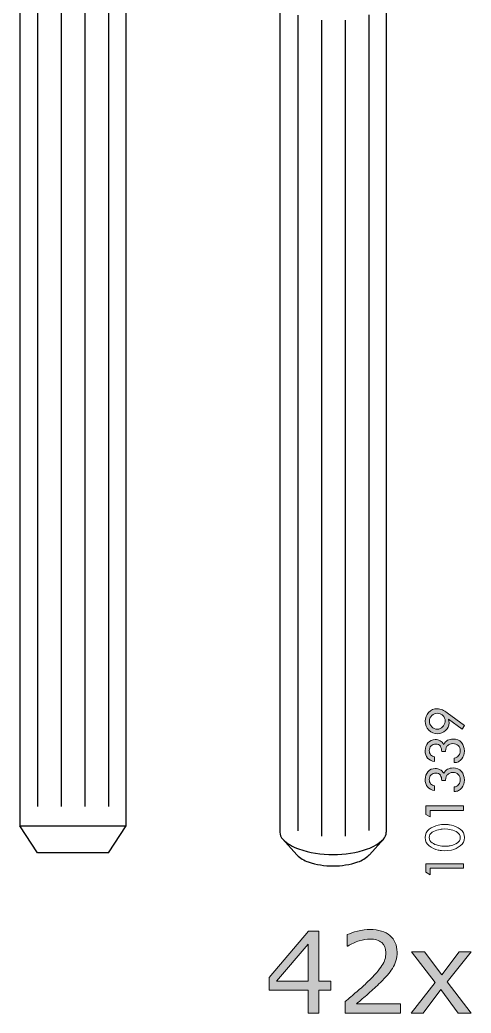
# Model space of a CAD drawing. Header units: inches. Extents: x -1535 to 2339, y 35 to 2700.
# Drawn here: x -112.9 to -87.4, y 357.9 to 413.9 of the extents above; entities that cross this region are included whole.
import ezdxf

# ---------------------------------------------------------------- set-up
doc = ezdxf.new("R2010")
doc.units = ezdxf.units.IN
doc.header["$MEASUREMENT"] = 0
doc.layers.add('Livello 1', color=7, linetype='Continuous')

msp = doc.modelspace()

# ---------------------------------------------------------------- hatches: boundary and pattern name
at = {"layer": 'Livello 1', "true_color": 0xffffff}
h = msp.add_hatch(color=7, dxfattribs=at)
h.dxf.hatch_style = 2
edge = h.paths.add_edge_path()
edge.add_spline(control_points=[(-87.903, 373.909), (-87.903, 373.909), (-88.668, 374.476), (-88.668, 374.476), (-88.668, 374.476), (-88.674, 374.47), (-88.674, 374.47), (-88.666, 374.453), (-88.656, 374.42), (-88.642, 374.371), (-88.642, 374.371), (-88.634, 374.264), (-88.634, 374.264), (-88.634, 374.088), (-88.7, 373.94), (-88.834, 373.823), (-88.967, 373.706), (-89.118, 373.647), (-89.287, 373.647), (-89.477, 373.647), (-89.64, 373.715), (-89.778, 373.852), (-89.916, 373.988), (-89.985, 374.154), (-89.985, 374.35), (-89.985, 374.536), (-89.92, 374.701), (-89.788, 374.844), (-89.657, 374.987), (-89.496, 375.058), (-89.307, 375.058), (-89.202, 375.058), (-89.105, 375.035), (-89.015, 374.991), (-88.926, 374.945), (-88.837, 374.891), (-88.746, 374.826), (-88.746, 374.826), (-87.774, 374.102), (-87.774, 374.102), (-87.774, 374.102), (-87.903, 373.909), (-87.903, 373.909)], knot_values=[0, 0, 0, 0, 1, 1, 1, 2, 2, 2, 3, 3, 3, 4, 4, 4, 5, 5, 5, 6, 6, 6, 7, 7, 7, 8, 8, 8, 9, 9, 9, 10, 10, 10, 11, 11, 11, 12, 12, 12, 13, 13, 13, 14, 14, 14, 14], degree=3, periodic=0)
edge = h.paths.add_edge_path()
edge.add_spline(control_points=[(-88.992, 374.68), (-89.037, 374.719), (-89.086, 374.75), (-89.137, 374.772), (-89.189, 374.793), (-89.244, 374.804), (-89.302, 374.804), (-89.415, 374.804), (-89.518, 374.761), (-89.61, 374.674), (-89.702, 374.588), (-89.749, 374.486), (-89.749, 374.37), (-89.749, 374.243), (-89.705, 374.134), (-89.617, 374.041), (-89.53, 373.947), (-89.425, 373.901), (-89.302, 373.901), (-89.184, 373.901), (-89.084, 373.943), (-89.002, 374.028), (-88.92, 374.113), (-88.871, 374.211), (-88.857, 374.322), (-88.857, 374.322), (-88.857, 374.336), (-88.857, 374.336), (-88.857, 374.336), (-88.857, 374.353), (-88.857, 374.353), (-88.857, 374.483), (-88.902, 374.592), (-88.992, 374.68)], knot_values=[0, 0, 0, 0, 0.352778, 0.352778, 0.352778, 0.705556, 0.705556, 0.705556, 1.058333, 1.058333, 1.058333, 1.411111, 1.411111, 1.411111, 1.763889, 1.763889, 1.763889, 2.116667, 2.116667, 2.116667, 2.469444, 2.469444, 2.469444, 2.822222, 2.822222, 2.822222, 3.175, 3.175, 3.175, 3.527778, 3.527778, 3.527778, 3.880556, 3.880556, 3.880556, 3.880556], degree=3, periodic=0)
edge.add_line((-88.992, 374.68), (-88.992, 374.68))
h = msp.add_hatch(color=7, dxfattribs=at)
h.dxf.hatch_style = 2
edge = h.paths.add_edge_path()
edge.add_spline(control_points=[(-89.051, 372.645), (-89.051, 372.76), (-89.076, 372.858), (-89.126, 372.94), (-89.175, 373.022), (-89.264, 373.063), (-89.391, 373.063), (-89.498, 373.063), (-89.585, 373.028), (-89.653, 372.96), (-89.72, 372.891), (-89.754, 372.802), (-89.754, 372.693), (-89.754, 372.597), (-89.728, 372.52), (-89.676, 372.46), (-89.623, 372.401), (-89.549, 372.361), (-89.452, 372.34), (-89.452, 372.34), (-89.452, 372.078), (-89.452, 372.078), (-89.626, 372.104), (-89.759, 372.171), (-89.849, 372.278), (-89.94, 372.386), (-89.985, 372.526), (-89.985, 372.702), (-89.985, 372.869), (-89.934, 373.014), (-89.832, 373.135), (-89.73, 373.256), (-89.59, 373.317), (-89.414, 373.317), (-89.314, 373.317), (-89.224, 373.295), (-89.143, 373.252), (-89.061, 373.209), (-88.992, 373.14), (-88.936, 373.046), (-88.887, 373.151), (-88.815, 373.228), (-88.721, 373.276), (-88.627, 373.324), (-88.522, 373.348), (-88.408, 373.348), (-88.21, 373.348), (-88.055, 373.283), (-87.942, 373.152), (-87.829, 373.021), (-87.773, 372.859), (-87.773, 372.668), (-87.773, 372.508), (-87.824, 372.36), (-87.925, 372.225), (-87.978, 372.159), (-88.039, 372.108), (-88.11, 372.072), (-88.181, 372.036), (-88.257, 372.019), (-88.34, 372.019), (-88.34, 372.019), (-88.34, 372.275), (-88.34, 372.275), (-88.238, 372.286), (-88.157, 372.332), (-88.095, 372.412), (-88.032, 372.492), (-88.001, 372.584), (-88.001, 372.688), (-88.001, 372.806), (-88.042, 372.903), (-88.124, 372.98), (-88.206, 373.055), (-88.304, 373.094), (-88.419, 373.094), (-88.555, 373.094), (-88.659, 373.052), (-88.732, 372.967), (-88.764, 372.929), (-88.789, 372.884), (-88.806, 372.83), (-88.823, 372.776), (-88.831, 372.715), (-88.831, 372.645), (-88.831, 372.645), (-89.051, 372.645), (-89.051, 372.645)], knot_values=[0, 0, 0, 0, 1, 1, 1, 2, 2, 2, 3, 3, 3, 4, 4, 4, 5, 5, 5, 6, 6, 6, 7, 7, 7, 8, 8, 8, 9, 9, 9, 10, 10, 10, 11, 11, 11, 12, 12, 12, 13, 13, 13, 14, 14, 14, 15, 15, 15, 16, 16, 16, 17, 17, 17, 18, 18, 18, 19, 19, 19, 20, 20, 20, 21, 21, 21, 22, 22, 22, 23, 23, 23, 24, 24, 24, 25, 25, 25, 26, 26, 26, 27, 27, 27, 28, 28, 28, 29, 29, 29, 29], degree=3, periodic=0)
h = msp.add_hatch(color=7, dxfattribs=at)
h.dxf.hatch_style = 2
edge = h.paths.add_edge_path()
edge.add_spline(control_points=[(-89.051, 371.014), (-89.051, 371.129), (-89.076, 371.227), (-89.126, 371.309), (-89.175, 371.391), (-89.264, 371.431), (-89.391, 371.431), (-89.498, 371.431), (-89.585, 371.397), (-89.653, 371.328), (-89.72, 371.26), (-89.754, 371.171), (-89.754, 371.062), (-89.754, 370.966), (-89.728, 370.888), (-89.676, 370.829), (-89.623, 370.769), (-89.549, 370.73), (-89.452, 370.709), (-89.452, 370.709), (-89.452, 370.446), (-89.452, 370.446), (-89.626, 370.473), (-89.759, 370.54), (-89.849, 370.647), (-89.94, 370.754), (-89.985, 370.895), (-89.985, 371.07), (-89.985, 371.238), (-89.934, 371.382), (-89.832, 371.504), (-89.73, 371.625), (-89.59, 371.686), (-89.414, 371.686), (-89.314, 371.686), (-89.224, 371.664), (-89.143, 371.621), (-89.061, 371.577), (-88.992, 371.509), (-88.936, 371.415), (-88.887, 371.52), (-88.815, 371.597), (-88.721, 371.644), (-88.627, 371.693), (-88.522, 371.717), (-88.408, 371.717), (-88.21, 371.717), (-88.055, 371.651), (-87.942, 371.521), (-87.829, 371.39), (-87.773, 371.228), (-87.773, 371.037), (-87.773, 370.877), (-87.824, 370.729), (-87.925, 370.593), (-87.978, 370.527), (-88.039, 370.477), (-88.11, 370.441), (-88.181, 370.405), (-88.257, 370.387), (-88.34, 370.387), (-88.34, 370.387), (-88.34, 370.644), (-88.34, 370.644), (-88.238, 370.656), (-88.157, 370.701), (-88.095, 370.781), (-88.032, 370.861), (-88.001, 370.953), (-88.001, 371.056), (-88.001, 371.174), (-88.042, 371.272), (-88.124, 371.348), (-88.206, 371.424), (-88.304, 371.463), (-88.419, 371.463), (-88.555, 371.463), (-88.659, 371.42), (-88.732, 371.335), (-88.764, 371.298), (-88.789, 371.252), (-88.806, 371.198), (-88.823, 371.145), (-88.831, 371.083), (-88.831, 371.014), (-88.831, 371.014), (-89.051, 371.014), (-89.051, 371.014)], knot_values=[0, 0, 0, 0, 1, 1, 1, 2, 2, 2, 3, 3, 3, 4, 4, 4, 5, 5, 5, 6, 6, 6, 7, 7, 7, 8, 8, 8, 9, 9, 9, 10, 10, 10, 11, 11, 11, 12, 12, 12, 13, 13, 13, 14, 14, 14, 15, 15, 15, 16, 16, 16, 17, 17, 17, 18, 18, 18, 19, 19, 19, 20, 20, 20, 21, 21, 21, 22, 22, 22, 23, 23, 23, 24, 24, 24, 25, 25, 25, 26, 26, 26, 27, 27, 27, 28, 28, 28, 29, 29, 29, 29], degree=3, periodic=0)
h = msp.add_hatch(color=7, dxfattribs=at)
h.dxf.hatch_style = 2
h.paths.add_polyline_path([(-89.698, 368.954), (-89.94, 369.101), (-89.94, 369.578), (-87.815, 369.578), (-87.815, 369.324), (-89.698, 369.324)])
h = msp.add_hatch(color=7, dxfattribs=at)
h.dxf.hatch_style = 2
h.paths.add_polyline_path([(-89.698, 365.691), (-89.94, 365.838), (-89.94, 366.315), (-87.815, 366.315), (-87.815, 366.061), (-89.698, 366.061)])
h = msp.add_hatch(color=7, dxfattribs=at)
h.dxf.hatch_style = 2
h.paths.add_polyline_path([(-95.305, 359.194), (-95.991, 359.194), (-95.991, 357.894), (-96.586, 357.894), (-96.586, 359.194), (-98.797, 359.194), (-98.797, 359.907), (-96.561, 362.512), (-95.991, 362.512), (-95.991, 359.69), (-95.305, 359.69)])
h.paths.add_polyline_path([(-96.586, 359.69), (-96.586, 361.774), (-98.375, 359.69)])
h = msp.add_hatch(color=7, dxfattribs=at)
h.dxf.hatch_style = 2
edge = h.paths.add_edge_path()
edge.add_spline(control_points=[(-91.374, 357.895), (-91.374, 357.895), (-94.499, 357.895), (-94.499, 357.895), (-94.499, 357.895), (-94.499, 358.543), (-94.499, 358.543), (-94.282, 358.729), (-94.064, 358.915), (-93.846, 359.101), (-93.628, 359.287), (-93.425, 359.472), (-93.237, 359.656), (-92.84, 360.04), (-92.569, 360.346), (-92.422, 360.572), (-92.275, 360.798), (-92.202, 361.043), (-92.202, 361.305), (-92.202, 361.545), (-92.281, 361.733), (-92.439, 361.868), (-92.597, 362.003), (-92.818, 362.071), (-93.101, 362.071), (-93.289, 362.071), (-93.493, 362.038), (-93.712, 361.972), (-93.931, 361.906), (-94.144, 361.804), (-94.353, 361.668), (-94.353, 361.668), (-94.384, 361.668), (-94.384, 361.668), (-94.384, 361.668), (-94.384, 362.319), (-94.384, 362.319), (-94.238, 362.392), (-94.042, 362.458), (-93.797, 362.518), (-93.552, 362.577), (-93.315, 362.608), (-93.085, 362.608), (-92.612, 362.608), (-92.241, 362.493), (-91.972, 362.265), (-91.704, 362.037), (-91.569, 361.727), (-91.569, 361.337), (-91.569, 361.161), (-91.591, 360.997), (-91.636, 360.845), (-91.68, 360.693), (-91.746, 360.549), (-91.833, 360.412), (-91.913, 360.284), (-92.008, 360.158), (-92.116, 360.034), (-92.225, 359.91), (-92.357, 359.772), (-92.512, 359.622), (-92.733, 359.405), (-92.961, 359.194), (-93.197, 358.991), (-93.433, 358.787), (-93.653, 358.599), (-93.857, 358.425), (-93.857, 358.425), (-91.374, 358.425), (-91.374, 358.425), (-91.374, 358.425), (-91.374, 357.895), (-91.374, 357.895)], knot_values=[0, 0, 0, 0, 1, 1, 1, 2, 2, 2, 3, 3, 3, 4, 4, 4, 5, 5, 5, 6, 6, 6, 7, 7, 7, 8, 8, 8, 9, 9, 9, 10, 10, 10, 11, 11, 11, 12, 12, 12, 13, 13, 13, 14, 14, 14, 15, 15, 15, 16, 16, 16, 17, 17, 17, 18, 18, 18, 19, 19, 19, 20, 20, 20, 21, 21, 21, 22, 22, 22, 23, 23, 23, 24, 24, 24, 24], degree=3, periodic=0)
h = msp.add_hatch(color=7, dxfattribs=at)
h.dxf.hatch_style = 2
h.paths.add_polyline_path([(-87.39, 357.895), (-88.124, 357.895), (-89.107, 359.225), (-90.096, 357.895), (-90.775, 357.895), (-89.424, 359.622), (-90.763, 361.358), (-90.028, 361.358), (-89.051, 360.049), (-88.072, 361.358), (-87.39, 361.358), (-88.751, 359.653)])

# ---------------------------------------------------------------- linework, layer by layer
at = {"color": 1}
for p, q in [((-112.863, 415.578), (-112.863, 368.445)), ((-106.863, 368.445), (-106.863, 415.578)), ((-111.86, 414.611), (-111.86, 369.539)), ((-110.523, 414.611), (-110.523, 369.539)), ((-109.186, 414.611), (-109.186, 369.539)), ((-107.85, 414.611), (-107.85, 369.539)), ((-111.86, 366.934), (-112.863, 368.445)), ((-112.863, 368.445), (-106.863, 368.445)), ((-107.85, 366.934), (-106.863, 368.445)), ((-107.85, 366.934), (-111.86, 366.934))]:
    msp.add_line(p, q, dxfattribs=at)
at = {"layer": 'Livello 1', "color": 7, "lineweight": 25, "true_color": 0xffffff}
for points in [[(-98.184, 416.093), (-98.184, 368.093)], [(-92.184, 416.093), (-92.184, 368.093)], [(-97.181, 414.157), (-97.181, 368.169)], [(-95.844, 413.869), (-95.844, 367.87)], [(-94.508, 413.875), (-94.508, 367.87)], [(-93.171, 414.172), (-93.171, 368.189)], [(-98.043, 367.724), (-97.234, 366.828)], [(-92.326, 367.724), (-93.134, 366.828)]]:
    msp.add_lwpolyline(points, dxfattribs=at)
at = {"layer": 'Livello 1', "lineweight": 0}
for points in [[(-89.698, 368.954), (-89.94, 369.101), (-89.94, 369.578), (-87.815, 369.578), (-87.815, 369.324), (-89.698, 369.324), (-89.698, 368.954)], [(-89.698, 365.691), (-89.94, 365.838), (-89.94, 366.315), (-87.815, 366.315), (-87.815, 366.061), (-89.698, 366.061), (-89.698, 365.691)], [(-95.305, 359.194), (-95.991, 359.194), (-95.991, 357.894), (-96.586, 357.894), (-96.586, 359.194), (-98.797, 359.194), (-98.797, 359.907), (-96.561, 362.512), (-95.991, 362.512), (-95.991, 359.69), (-95.305, 359.69), (-95.305, 359.194)], [(-96.586, 359.69), (-96.586, 361.774), (-98.375, 359.69), (-96.586, 359.69)], [(-87.39, 357.895), (-88.124, 357.895), (-89.107, 359.225), (-90.096, 357.895), (-90.775, 357.895), (-89.424, 359.622), (-90.763, 361.358), (-90.028, 361.358), (-89.051, 360.049), (-88.072, 361.358), (-87.39, 361.358), (-88.751, 359.653), (-87.39, 357.895)]]:
    msp.add_lwpolyline(points, dxfattribs=at)
for points, knots in [([(-87.903, 373.909), (-87.903, 373.909), (-88.668, 374.476), (-88.668, 374.476), (-88.668, 374.476), (-88.674, 374.47), (-88.674, 374.47), (-88.666, 374.453), (-88.656, 374.42), (-88.642, 374.371), (-88.642, 374.371), (-88.634, 374.264), (-88.634, 374.264), (-88.634, 374.088), (-88.7, 373.94), (-88.834, 373.823), (-88.967, 373.706), (-89.118, 373.647), (-89.287, 373.647), (-89.477, 373.647), (-89.64, 373.715), (-89.778, 373.852), (-89.916, 373.988), (-89.985, 374.154), (-89.985, 374.35), (-89.985, 374.536), (-89.92, 374.701), (-89.788, 374.844), (-89.657, 374.987), (-89.496, 375.058), (-89.307, 375.058), (-89.202, 375.058), (-89.105, 375.035), (-89.015, 374.991), (-88.926, 374.945), (-88.837, 374.891), (-88.746, 374.826), (-88.746, 374.826), (-87.774, 374.102), (-87.774, 374.102), (-87.774, 374.102), (-87.903, 373.909), (-87.903, 373.909)], [0, 0, 0, 0, 1, 1, 1, 2, 2, 2, 3, 3, 3, 4, 4, 4, 5, 5, 5, 6, 6, 6, 7, 7, 7, 8, 8, 8, 9, 9, 9, 10, 10, 10, 11, 11, 11, 12, 12, 12, 13, 13, 13, 14, 14, 14, 14]), ([(-88.992, 374.68), (-89.037, 374.719), (-89.086, 374.75), (-89.137, 374.772), (-89.189, 374.793), (-89.244, 374.804), (-89.302, 374.804), (-89.415, 374.804), (-89.518, 374.761), (-89.61, 374.674), (-89.702, 374.588), (-89.749, 374.486), (-89.749, 374.37), (-89.749, 374.243), (-89.705, 374.134), (-89.617, 374.041), (-89.53, 373.947), (-89.425, 373.901), (-89.302, 373.901), (-89.184, 373.901), (-89.084, 373.943), (-89.002, 374.028), (-88.92, 374.113), (-88.871, 374.211), (-88.857, 374.322), (-88.857, 374.322), (-88.857, 374.336), (-88.857, 374.336), (-88.857, 374.336), (-88.857, 374.353), (-88.857, 374.353), (-88.857, 374.483), (-88.902, 374.592), (-88.992, 374.68)], [0, 0, 0, 0, 1, 1, 1, 2, 2, 2, 3, 3, 3, 4, 4, 4, 5, 5, 5, 6, 6, 6, 7, 7, 7, 8, 8, 8, 9, 9, 9, 10, 10, 10, 11, 11, 11, 11]), ([(-89.051, 372.645), (-89.051, 372.76), (-89.076, 372.858), (-89.126, 372.94), (-89.175, 373.022), (-89.264, 373.063), (-89.391, 373.063), (-89.498, 373.063), (-89.585, 373.028), (-89.653, 372.96), (-89.72, 372.891), (-89.754, 372.802), (-89.754, 372.693), (-89.754, 372.597), (-89.728, 372.52), (-89.676, 372.46), (-89.623, 372.401), (-89.549, 372.361), (-89.452, 372.34), (-89.452, 372.34), (-89.452, 372.078), (-89.452, 372.078), (-89.626, 372.104), (-89.759, 372.171), (-89.849, 372.278), (-89.94, 372.386), (-89.985, 372.526), (-89.985, 372.702), (-89.985, 372.869), (-89.934, 373.014), (-89.832, 373.135), (-89.73, 373.256), (-89.59, 373.317), (-89.414, 373.317), (-89.314, 373.317), (-89.224, 373.295), (-89.143, 373.252), (-89.061, 373.209), (-88.992, 373.14), (-88.936, 373.046), (-88.887, 373.151), (-88.815, 373.228), (-88.721, 373.276), (-88.627, 373.324), (-88.522, 373.348), (-88.408, 373.348), (-88.21, 373.348), (-88.055, 373.283), (-87.942, 373.152), (-87.829, 373.021), (-87.773, 372.859), (-87.773, 372.668), (-87.773, 372.508), (-87.824, 372.36), (-87.925, 372.225), (-87.978, 372.159), (-88.039, 372.108), (-88.11, 372.072), (-88.181, 372.036), (-88.257, 372.019), (-88.34, 372.019), (-88.34, 372.019), (-88.34, 372.275), (-88.34, 372.275), (-88.238, 372.286), (-88.157, 372.332), (-88.095, 372.412), (-88.032, 372.492), (-88.001, 372.584), (-88.001, 372.688), (-88.001, 372.806), (-88.042, 372.903), (-88.124, 372.98), (-88.206, 373.055), (-88.304, 373.094), (-88.419, 373.094), (-88.555, 373.094), (-88.659, 373.052), (-88.732, 372.967), (-88.764, 372.929), (-88.789, 372.884), (-88.806, 372.83), (-88.823, 372.776), (-88.831, 372.715), (-88.831, 372.645), (-88.831, 372.645), (-89.051, 372.645), (-89.051, 372.645)], [0, 0, 0, 0, 1, 1, 1, 2, 2, 2, 3, 3, 3, 4, 4, 4, 5, 5, 5, 6, 6, 6, 7, 7, 7, 8, 8, 8, 9, 9, 9, 10, 10, 10, 11, 11, 11, 12, 12, 12, 13, 13, 13, 14, 14, 14, 15, 15, 15, 16, 16, 16, 17, 17, 17, 18, 18, 18, 19, 19, 19, 20, 20, 20, 21, 21, 21, 22, 22, 22, 23, 23, 23, 24, 24, 24, 25, 25, 25, 26, 26, 26, 27, 27, 27, 28, 28, 28, 29, 29, 29, 29]), ([(-89.051, 371.014), (-89.051, 371.129), (-89.076, 371.227), (-89.126, 371.309), (-89.175, 371.391), (-89.264, 371.431), (-89.391, 371.431), (-89.498, 371.431), (-89.585, 371.397), (-89.653, 371.328), (-89.72, 371.26), (-89.754, 371.171), (-89.754, 371.062), (-89.754, 370.966), (-89.728, 370.888), (-89.676, 370.829), (-89.623, 370.769), (-89.549, 370.73), (-89.452, 370.709), (-89.452, 370.709), (-89.452, 370.446), (-89.452, 370.446), (-89.626, 370.473), (-89.759, 370.54), (-89.849, 370.647), (-89.94, 370.754), (-89.985, 370.895), (-89.985, 371.07), (-89.985, 371.238), (-89.934, 371.382), (-89.832, 371.504), (-89.73, 371.625), (-89.59, 371.686), (-89.414, 371.686), (-89.314, 371.686), (-89.224, 371.664), (-89.143, 371.621), (-89.061, 371.577), (-88.992, 371.509), (-88.936, 371.415), (-88.887, 371.52), (-88.815, 371.597), (-88.721, 371.644), (-88.627, 371.693), (-88.522, 371.717), (-88.408, 371.717), (-88.21, 371.717), (-88.055, 371.651), (-87.942, 371.521), (-87.829, 371.39), (-87.773, 371.228), (-87.773, 371.037), (-87.773, 370.877), (-87.824, 370.729), (-87.925, 370.593), (-87.978, 370.527), (-88.039, 370.477), (-88.11, 370.441), (-88.181, 370.405), (-88.257, 370.387), (-88.34, 370.387), (-88.34, 370.387), (-88.34, 370.644), (-88.34, 370.644), (-88.238, 370.656), (-88.157, 370.701), (-88.095, 370.781), (-88.032, 370.861), (-88.001, 370.953), (-88.001, 371.056), (-88.001, 371.174), (-88.042, 371.272), (-88.124, 371.348), (-88.206, 371.424), (-88.304, 371.463), (-88.419, 371.463), (-88.555, 371.463), (-88.659, 371.42), (-88.732, 371.335), (-88.764, 371.298), (-88.789, 371.252), (-88.806, 371.198), (-88.823, 371.145), (-88.831, 371.083), (-88.831, 371.014), (-88.831, 371.014), (-89.051, 371.014), (-89.051, 371.014)], [0, 0, 0, 0, 1, 1, 1, 2, 2, 2, 3, 3, 3, 4, 4, 4, 5, 5, 5, 6, 6, 6, 7, 7, 7, 8, 8, 8, 9, 9, 9, 10, 10, 10, 11, 11, 11, 12, 12, 12, 13, 13, 13, 14, 14, 14, 15, 15, 15, 16, 16, 16, 17, 17, 17, 18, 18, 18, 19, 19, 19, 20, 20, 20, 21, 21, 21, 22, 22, 22, 23, 23, 23, 24, 24, 24, 25, 25, 25, 26, 26, 26, 27, 27, 27, 28, 28, 28, 29, 29, 29, 29]), ([(-88.001, 367.319), (-88.153, 367.209), (-88.321, 367.132), (-88.503, 367.091), (-88.503, 367.091), (-88.697, 367.057), (-88.697, 367.057), (-88.697, 367.057), (-88.878, 367.049), (-88.878, 367.049), (-88.878, 367.049), (-89.055, 367.057), (-89.055, 367.057), (-89.108, 367.063), (-89.172, 367.074), (-89.247, 367.091), (-89.433, 367.131), (-89.603, 367.207), (-89.756, 367.321), (-89.909, 367.435), (-89.986, 367.591), (-89.986, 367.791), (-89.986, 367.99), (-89.909, 368.147), (-89.756, 368.261), (-89.603, 368.375), (-89.433, 368.451), (-89.247, 368.491), (-89.247, 368.491), (-89.165, 368.505), (-89.165, 368.505), (-89.165, 368.505), (-89.055, 368.522), (-89.055, 368.522), (-89.055, 368.522), (-88.878, 368.533), (-88.878, 368.533), (-88.878, 368.533), (-88.77, 368.533), (-88.77, 368.533), (-88.77, 368.533), (-88.689, 368.522), (-88.689, 368.522), (-88.664, 368.522), (-88.636, 368.518), (-88.604, 368.51), (-88.604, 368.51), (-88.503, 368.491), (-88.503, 368.491), (-88.325, 368.451), (-88.158, 368.375), (-88.004, 368.262), (-87.85, 368.15), (-87.773, 367.993), (-87.773, 367.791), (-87.773, 367.595), (-87.849, 367.438), (-88.001, 367.319)], [0, 0, 0, 0, 1, 1, 1, 2, 2, 2, 3, 3, 3, 4, 4, 4, 5, 5, 5, 6, 6, 6, 7, 7, 7, 8, 8, 8, 9, 9, 9, 10, 10, 10, 11, 11, 11, 12, 12, 12, 13, 13, 13, 14, 14, 14, 15, 15, 15, 16, 16, 16, 17, 17, 17, 18, 18, 18, 19, 19, 19, 19]), ([(-89.596, 367.495), (-89.499, 367.433), (-89.379, 367.383), (-89.238, 367.345), (-89.238, 367.345), (-89.047, 367.311), (-89.047, 367.311), (-89.047, 367.311), (-88.88, 367.303), (-88.88, 367.303), (-88.88, 367.303), (-88.714, 367.311), (-88.714, 367.311), (-88.66, 367.317), (-88.597, 367.328), (-88.526, 367.345), (-88.396, 367.373), (-88.277, 367.422), (-88.169, 367.491), (-88.061, 367.559), (-88.007, 367.659), (-88.007, 367.791), (-88.007, 367.915), (-88.059, 368.012), (-88.163, 368.08), (-88.268, 368.149), (-88.388, 368.201), (-88.526, 368.237), (-88.526, 368.237), (-88.714, 368.268), (-88.714, 368.268), (-88.714, 368.268), (-88.88, 368.279), (-88.88, 368.279), (-88.88, 368.279), (-89.024, 368.271), (-89.024, 368.271), (-89.064, 368.271), (-89.102, 368.266), (-89.14, 368.257), (-89.14, 368.257), (-89.238, 368.237), (-89.238, 368.237), (-89.37, 368.209), (-89.489, 368.159), (-89.598, 368.089), (-89.706, 368.018), (-89.76, 367.919), (-89.76, 367.791), (-89.76, 367.667), (-89.705, 367.568), (-89.596, 367.495)], [0, 0, 0, 0, 1, 1, 1, 2, 2, 2, 3, 3, 3, 4, 4, 4, 5, 5, 5, 6, 6, 6, 7, 7, 7, 8, 8, 8, 9, 9, 9, 10, 10, 10, 11, 11, 11, 12, 12, 12, 13, 13, 13, 14, 14, 14, 15, 15, 15, 16, 16, 16, 17, 17, 17, 17]), ([(-91.374, 357.895), (-91.374, 357.895), (-94.499, 357.895), (-94.499, 357.895), (-94.499, 357.895), (-94.499, 358.543), (-94.499, 358.543), (-94.282, 358.729), (-94.064, 358.915), (-93.846, 359.101), (-93.628, 359.287), (-93.425, 359.472), (-93.237, 359.656), (-92.84, 360.04), (-92.569, 360.346), (-92.422, 360.572), (-92.275, 360.798), (-92.202, 361.043), (-92.202, 361.305), (-92.202, 361.545), (-92.281, 361.733), (-92.439, 361.868), (-92.597, 362.003), (-92.818, 362.071), (-93.101, 362.071), (-93.289, 362.071), (-93.493, 362.038), (-93.712, 361.972), (-93.931, 361.906), (-94.144, 361.804), (-94.353, 361.668), (-94.353, 361.668), (-94.384, 361.668), (-94.384, 361.668), (-94.384, 361.668), (-94.384, 362.319), (-94.384, 362.319), (-94.238, 362.392), (-94.042, 362.458), (-93.797, 362.518), (-93.552, 362.577), (-93.315, 362.608), (-93.085, 362.608), (-92.612, 362.608), (-92.241, 362.493), (-91.972, 362.265), (-91.704, 362.037), (-91.569, 361.727), (-91.569, 361.337), (-91.569, 361.161), (-91.591, 360.997), (-91.636, 360.845), (-91.68, 360.693), (-91.746, 360.549), (-91.833, 360.412), (-91.913, 360.284), (-92.008, 360.158), (-92.116, 360.034), (-92.225, 359.91), (-92.357, 359.772), (-92.512, 359.622), (-92.733, 359.405), (-92.961, 359.194), (-93.197, 358.991), (-93.433, 358.787), (-93.653, 358.599), (-93.857, 358.425), (-93.857, 358.425), (-91.374, 358.425), (-91.374, 358.425), (-91.374, 358.425), (-91.374, 357.895), (-91.374, 357.895)], [0, 0, 0, 0, 1, 1, 1, 2, 2, 2, 3, 3, 3, 4, 4, 4, 5, 5, 5, 6, 6, 6, 7, 7, 7, 8, 8, 8, 9, 9, 9, 10, 10, 10, 11, 11, 11, 12, 12, 12, 13, 13, 13, 14, 14, 14, 15, 15, 15, 16, 16, 16, 17, 17, 17, 18, 18, 18, 19, 19, 19, 20, 20, 20, 21, 21, 21, 22, 22, 22, 23, 23, 23, 24, 24, 24, 24])]:
    msp.add_open_spline(points, degree=3, knots=knots, dxfattribs=at)
at = {"layer": 'Livello 1', "color": 7, "lineweight": 25, "true_color": 0xffffff}
for points in [[(-98.184, 368.092), (-98.184, 367.946), (-98.126, 367.806), (-98.023, 367.703)], [(-92.345, 367.703), (-92.242, 367.806), (-92.184, 367.946), (-92.184, 368.093)], [(-98.023, 367.703), (-97.772, 367.453), (-97.467, 367.264), (-97.131, 367.152)], [(-93.237, 367.152), (-92.902, 367.264), (-92.596, 367.453), (-92.346, 367.703)], [(-97.234, 366.828), (-97.229, 366.823), (-97.225, 366.818), (-97.22, 366.813)], [(-97.22, 366.813), (-97.04, 366.634), (-96.821, 366.498), (-96.581, 366.418)], [(-93.788, 366.418), (-93.547, 366.498), (-93.328, 366.634), (-93.149, 366.813)], [(-93.149, 366.813), (-93.144, 366.818), (-93.139, 366.823), (-93.134, 366.828)]]:
    msp.add_open_spline(points, degree=3, dxfattribs=at)
for points in [[(-97.131, 367.152), (-96.503, 366.942), (-95.846, 366.836), (-95.184, 366.836), (-94.522, 366.836), (-93.865, 366.942), (-93.237, 367.152)], [(-96.581, 366.418), (-96.13, 366.268), (-95.659, 366.192), (-95.184, 366.192), (-94.71, 366.192), (-94.238, 366.268), (-93.788, 366.418)]]:
    msp.add_open_spline(points, degree=3, knots=[0, 0, 0, 0, 1, 1, 1, 2, 2, 2, 2], dxfattribs=at)

doc.saveas('drawing.dxf')
